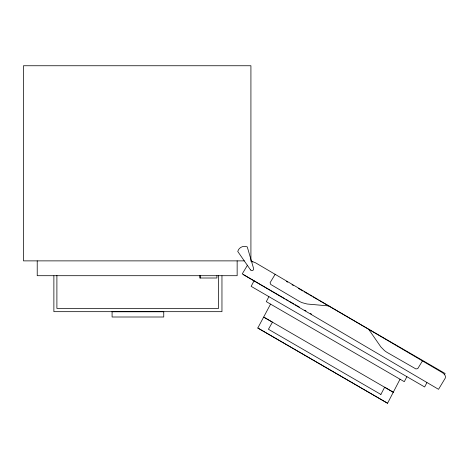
<?xml version="1.0" encoding="UTF-8"?>
<svg xmlns="http://www.w3.org/2000/svg" width="469" height="469" viewBox="0 0 469 469"><rect width="100%" height="100%" fill="white"/><g stroke="black" fill="none" stroke-linecap="round" stroke-linejoin="round"><path stroke-width="0.7" d="M254.034 280.808L251.155 286.354L424.644 386.966L426.884 382.651M268.901 296.643L266.298 301.655L404.296 381.69L406.899 376.677M270.56 304.129L257.803 328.024L387.564 403.252L400.034 379.216M380.875 394.464L384.65 387.218L393.298 392.231M444.454 374.76L445.11 373.494L318.603 300.131M247.497 265.161L242.239 273.908L438.533 389.317L445.292 378.073C446.271 375.692 443.821 373.547 441.997 372.421L255.593 262.828L252.897 261.743L251.026 261.596M275.203 274.213L270.085 282.701L270.695 284.425L298.788 301.022A25.584 25.584 0 0 0 302.253 302.71L307.119 304.012L328.939 305.952M422.452 360.931L417.744 368.64L415.909 368.939L387.593 352.706A25.602 25.602 0 0 1 384.416 350.531L380.875 346.937L368.669 329.314M244.337 260.875L23.45 260.875L23.45 65.748L250.921 65.748L250.921 260.875L252.82 261.978M112.085 311.75L163.751 311.75M286.342 281.418L287.608 282.15M292.035 284.718L293.301 285.457M298.36 288.388L302.786 290.956M304.053 291.689L308.479 294.256M309.745 294.989L311.645 296.091M312.911 296.824L317.337 299.392M243.687 274.805L285.064 298.8M286.33 299.533L288.23 300.635M289.496 301.368L293.928 303.941M295.194 304.674L299.627 307.242M304.692 310.185L305.958 310.918M310.39 313.485L311.656 314.224M393.268 392.242L263.795 317.15L272.46 322.174L268.426 329.273L380.898 394.458M257.821 328.013L387.582 403.24M237.15 260.875L237.15 275.702L37.221 275.702L37.221 260.875M221.96 275.825L221.96 311.674L53.876 311.674L53.876 275.825M218.542 275.479L218.542 308.432L56.896 308.432L56.896 275.479M216.913 275.702L216.913 278.006L199.73 278.006L199.73 275.702M200.544 275.702L200.544 278.006M163.751 311.674L163.751 317.003L112.085 317.003L112.085 311.674M250.522 269.91L237.736 251.437A7.006 7.006 0 0 1 247.263 246.887L253.577 268.456A1.712 1.712 0 0 1 250.522 269.91"/></g></svg>
